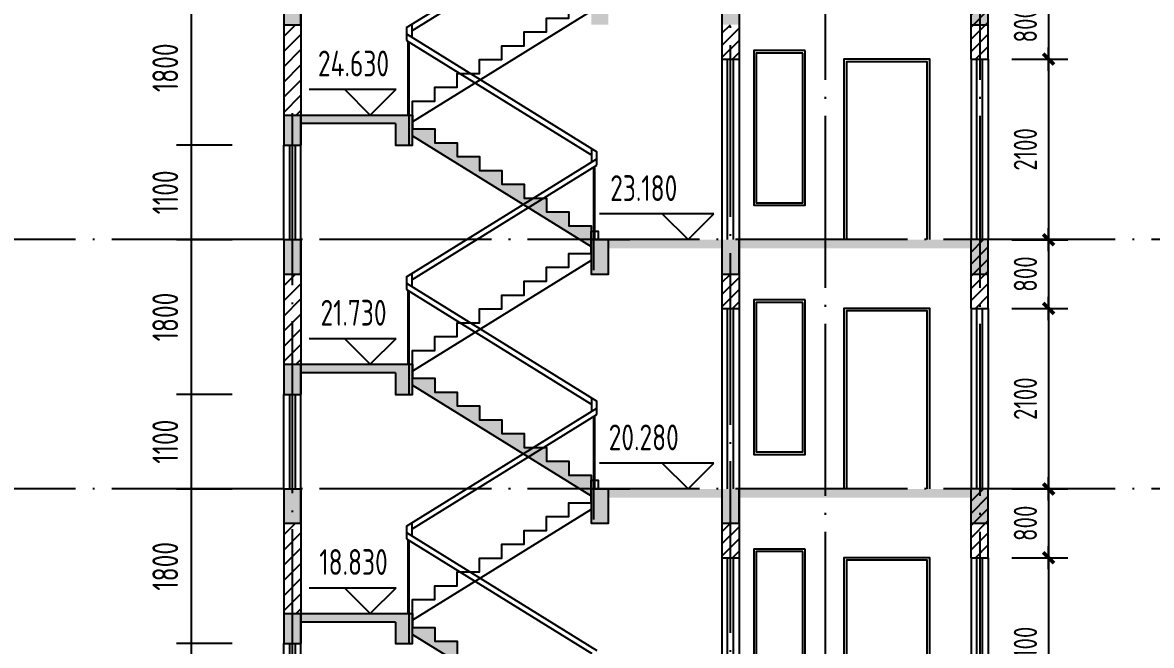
# Model space of a CAD drawing. Extents: x -726032 to 135930, y -151624 to 587044.
# Drawn here: x -417095 to -403957, y 242988 to 250235 of the extents above; entities that cross this region are included whole.
import ezdxf
from ezdxf.enums import TextEntityAlignment as Align

# ---------------------------------------------------------------- set-up
doc = ezdxf.new("R2010")
doc.units = 0
doc.header["$LTSCALE"] = 1000
doc.header["$MEASUREMENT"] = 0
doc.linetypes.add('DOTE', pattern=[2.42, 2, -0.2, 0.02, -0.2])
doc.layers.get('0').update_dxf_attribs({"linetype": 'CONTINUOUS'})
doc.layers.get('DEFPOINTS').update_dxf_attribs({"color": 1, "linetype": 'CONTINUOUS'})
for name, color, linetype in [('DOTE', 8, 'DOTE'), ('PUB_DIM', 245, 'CONTINUOUS'), ('WALL', 255, 'CONTINUOUS'), ('WINDOW', 155, 'CONTINUOUS'), ('WINDOW_TEXT', 7, 'CONTINUOUS')]:
    doc.layers.add(name, color=color, linetype=linetype)
doc.styles.add('DIM_FONT', font='isocp.shx', dxfattribs={"width": 0.8})
doc.styles.add('SIMPLEX', font='SIMPLEX.SHX')
doc.dimstyles.new('AXIS', dxfattribs={"dimtxt": 300, "dimasz": 1, "dimexe": 250, "dimexo": 300, "dimgap": 150, "dimtad": 1, "dimdec": 0, "dimzin": 0, "dimdsep": 46, "dimtxsty": 'DIM_FONT', "dimcen": 0.09, "dimse1": 1, "dimse2": 1, "dimclrt": 142, "dimadec": 0, "dimazin": 0, "dimtfac": 1, "dimtdec": 0, "dimtix": 1, "dimtmove": 2, "dimatfit": 3, "dimfxl": 1, "dimtolj": 1, "dimtzin": 0, "dimarcsym": 0})
doc.dimstyles.new('DIMN', dxfattribs={"dimtxt": 300, "dimasz": 1, "dimexe": 250, "dimexo": 300, "dimgap": 150, "dimtad": 1, "dimdec": 0, "dimzin": 0, "dimdsep": 46, "dimtxsty": 'DIM_FONT', "dimcen": 0.09, "dimclrt": 142, "dimadec": 0, "dimazin": 0, "dimtfac": 1, "dimtdec": 0, "dimtix": 1, "dimtmove": 2, "dimatfit": 3, "dimfxl": 1, "dimtolj": 1, "dimtzin": 0, "dimarcsym": 0})

# ---------------------------------------------------------------- blocks, each defined once
blk = doc.blocks.new('_DIMX')
blk.add_line((-150, 0), (150, 0))
at = {"const_width": 50}
blk.add_lwpolyline([(-70, -70), (70, 70)], dxfattribs=at)
blk = doc.blocks.new('*D4273')
at = {"layer": 'DEFPOINTS', "color": 0, "transparency": 16777216}
for p in [(-405851, 244009), (-405851, 241909), (-405154, 241909)]:
    blk.add_point(p, dxfattribs=at)
at = {"layer": 'PUB_DIM', "color": 0, "lineweight": -2, "transparency": 16777216}
for p, q in [((-405154, 244008), (-405154, 241910)), ((-405581, 241909), (-404929, 241909))]:
    blk.add_line(p, q, dxfattribs=at)
at = {"layer": 'PUB_DIM', "color": 0, "lineweight": -2, "transparency": 16777216, "xscale": 0.9, "yscale": 0.9, "zscale": 0.9}
for p, rotation in [((-405154, 244009), 90), ((-405154, 241909), 270)]:
    blk.add_blockref('_DIMX', p, dxfattribs=dict(at, rotation=rotation))
at = {"layer": 'PUB_DIM', "color": 142, "transparency": 16777216, "insert": (-405424, 242959), "char_height": 270, "attachment_point": 5, "rotation": 90, "style": 'DIM_FONT'}
blk.add_mtext('\\A1;2100', dxfattribs=at)
blk = doc.blocks.new('*D4272')
at = {"layer": 'DEFPOINTS', "color": 0, "transparency": 16777216}
for p in [(-405851, 244809), (-405851, 244009), (-405154, 244009)]:
    blk.add_point(p, dxfattribs=at)
at = {"layer": 'PUB_DIM', "color": 0, "lineweight": -2, "transparency": 16777216}
for p, q in [((-405154, 244808), (-405154, 244010)), ((-405581, 244009), (-404929, 244009))]:
    blk.add_line(p, q, dxfattribs=at)
at = {"layer": 'PUB_DIM', "color": 0, "lineweight": -2, "transparency": 16777216, "xscale": 0.9, "yscale": 0.9, "zscale": 0.9}
for p, rotation in [((-405154, 244809), 90), ((-405154, 244009), 270)]:
    blk.add_blockref('_DIMX', p, dxfattribs=dict(at, rotation=rotation))
at = {"layer": 'PUB_DIM', "color": 142, "transparency": 16777216, "insert": (-405424, 244409), "char_height": 270, "attachment_point": 5, "rotation": 90, "style": 'DIM_FONT'}
blk.add_mtext('\\A1;800', dxfattribs=at)
blk = doc.blocks.new('*D4275')
at = {"layer": 'DEFPOINTS', "color": 0, "transparency": 16777216}
for p in [(-405851, 246909), (-405851, 244809), (-405154, 244809)]:
    blk.add_point(p, dxfattribs=at)
at = {"layer": 'PUB_DIM', "color": 0, "lineweight": -2, "transparency": 16777216}
for p, q in [((-405154, 246908), (-405154, 244810)), ((-405581, 244809), (-404929, 244809))]:
    blk.add_line(p, q, dxfattribs=at)
at = {"layer": 'PUB_DIM', "color": 0, "lineweight": -2, "transparency": 16777216, "xscale": 0.9, "yscale": 0.9, "zscale": 0.9}
for p, rotation in [((-405154, 246909), 90), ((-405154, 244809), 270)]:
    blk.add_blockref('_DIMX', p, dxfattribs=dict(at, rotation=rotation))
at = {"layer": 'PUB_DIM', "color": 142, "transparency": 16777216, "insert": (-405424, 245859), "char_height": 270, "attachment_point": 5, "rotation": 90, "style": 'DIM_FONT'}
blk.add_mtext('\\A1;2100', dxfattribs=at)
blk = doc.blocks.new('*D4274')
at = {"layer": 'DEFPOINTS', "color": 0, "transparency": 16777216}
for p in [(-405851, 247709), (-405851, 246909), (-405154, 246909)]:
    blk.add_point(p, dxfattribs=at)
at = {"layer": 'PUB_DIM', "color": 0, "lineweight": -2, "transparency": 16777216}
for p, q in [((-405154, 247708), (-405154, 246910)), ((-405581, 246909), (-404929, 246909))]:
    blk.add_line(p, q, dxfattribs=at)
at = {"layer": 'PUB_DIM', "color": 0, "lineweight": -2, "transparency": 16777216, "xscale": 0.9, "yscale": 0.9, "zscale": 0.9}
for p, rotation in [((-405154, 247709), 90), ((-405154, 246909), 270)]:
    blk.add_blockref('_DIMX', p, dxfattribs=dict(at, rotation=rotation))
at = {"layer": 'PUB_DIM', "color": 142, "transparency": 16777216, "insert": (-405424, 247309), "char_height": 270, "attachment_point": 5, "rotation": 90, "style": 'DIM_FONT'}
blk.add_mtext('\\A1;800', dxfattribs=at)
blk = doc.blocks.new('*D4277')
at = {"layer": 'DEFPOINTS', "color": 0, "transparency": 16777216}
for p in [(-405851, 249809), (-405851, 247709), (-405154, 247709)]:
    blk.add_point(p, dxfattribs=at)
at = {"layer": 'PUB_DIM', "color": 0, "lineweight": -2, "transparency": 16777216}
for p, q in [((-405154, 249808), (-405154, 247710)), ((-405581, 247709), (-404929, 247709))]:
    blk.add_line(p, q, dxfattribs=at)
at = {"layer": 'PUB_DIM', "color": 0, "lineweight": -2, "transparency": 16777216, "xscale": 0.9, "yscale": 0.9, "zscale": 0.9}
for p, rotation in [((-405154, 249809), 90), ((-405154, 247709), 270)]:
    blk.add_blockref('_DIMX', p, dxfattribs=dict(at, rotation=rotation))
at = {"layer": 'PUB_DIM', "color": 142, "transparency": 16777216, "insert": (-405424, 248759), "char_height": 270, "attachment_point": 5, "rotation": 90, "style": 'DIM_FONT'}
blk.add_mtext('\\A1;2100', dxfattribs=at)
blk = doc.blocks.new('*D4276')
at = {"layer": 'DEFPOINTS', "color": 0, "transparency": 16777216}
for p in [(-405851, 250609), (-405851, 249809), (-405154, 249809)]:
    blk.add_point(p, dxfattribs=at)
at = {"layer": 'PUB_DIM', "color": 0, "lineweight": -2, "transparency": 16777216}
for p, q in [((-405154, 250608), (-405154, 249810)), ((-405581, 249809), (-404929, 249809))]:
    blk.add_line(p, q, dxfattribs=at)
at = {"layer": 'PUB_DIM', "color": 0, "lineweight": -2, "transparency": 16777216, "xscale": 0.9, "yscale": 0.9, "zscale": 0.9}
for p, rotation in [((-405154, 250609), 90), ((-405154, 249809), 270)]:
    blk.add_blockref('_DIMX', p, dxfattribs=dict(at, rotation=rotation))
at = {"layer": 'PUB_DIM', "color": 142, "transparency": 16777216, "insert": (-405424, 250209), "char_height": 270, "attachment_point": 5, "rotation": 90, "style": 'DIM_FONT'}
blk.add_mtext('\\A1;800', dxfattribs=at)
blk = doc.blocks.new('*D4328')
at = {"layer": 'DEFPOINTS', "color": 0, "transparency": 16777216}
for p in [(-415024, 248809), (-415134, 247709), (-415024, 247709)]:
    blk.add_point(p, dxfattribs=at)
at = {"layer": 'PUB_DIM', "color": 0, "lineweight": -2, "transparency": 16777216}
blk.add_line((-415134, 248808), (-415134, 247710), dxfattribs=at)
at = {"layer": 'PUB_DIM', "color": 0, "transparency": 16777216}
for points in [[(-415135, 248808), (-415134, 248808), (-415134, 248809)], [(-415135, 247710), (-415134, 247710), (-415134, 247709)]]:
    blk.add_solid(points, dxfattribs=at)
at = {"layer": 'PUB_DIM', "color": 142, "transparency": 16777216, "insert": (-415434, 248259), "char_height": 300, "attachment_point": 5, "rotation": 90, "style": 'DIM_FONT'}
blk.add_mtext('\\A1;1100', dxfattribs=at)
blk = doc.blocks.new('*D4331')
at = {"layer": 'DEFPOINTS', "color": 0, "transparency": 16777216}
for p in [(-415024, 250609), (-415134, 248809), (-415024, 248809)]:
    blk.add_point(p, dxfattribs=at)
at = {"layer": 'PUB_DIM', "color": 0, "lineweight": -2, "transparency": 16777216}
blk.add_line((-415134, 250608), (-415134, 248810), dxfattribs=at)
at = {"layer": 'PUB_DIM', "color": 0, "transparency": 16777216}
for points in [[(-415135, 250608), (-415134, 250608), (-415134, 250609)], [(-415135, 248810), (-415134, 248810), (-415134, 248809)]]:
    blk.add_solid(points, dxfattribs=at)
at = {"layer": 'PUB_DIM', "color": 142, "transparency": 16777216, "insert": (-415434, 249709), "char_height": 300, "attachment_point": 5, "rotation": 90, "style": 'DIM_FONT'}
blk.add_mtext('\\A1;1800', dxfattribs=at)
blk = doc.blocks.new('*D4332')
at = {"layer": 'DEFPOINTS', "color": 0, "transparency": 16777216}
for p in [(-415024, 244809), (-415134, 243009), (-415024, 243009)]:
    blk.add_point(p, dxfattribs=at)
at = {"layer": 'PUB_DIM', "color": 0, "lineweight": -2, "transparency": 16777216}
blk.add_line((-415134, 244808), (-415134, 243010), dxfattribs=at)
at = {"layer": 'PUB_DIM', "color": 0, "transparency": 16777216}
for points in [[(-415135, 244808), (-415134, 244808), (-415134, 244809)], [(-415135, 243010), (-415134, 243010), (-415134, 243009)]]:
    blk.add_solid(points, dxfattribs=at)
at = {"layer": 'PUB_DIM', "color": 142, "transparency": 16777216, "insert": (-415434, 243909), "char_height": 300, "attachment_point": 5, "rotation": 90, "style": 'DIM_FONT'}
blk.add_mtext('\\A1;1800', dxfattribs=at)
blk = doc.blocks.new('*D4334')
at = {"layer": 'DEFPOINTS', "color": 0, "transparency": 16777216}
for p in [(-415024, 243009), (-415134, 241909), (-415024, 241909)]:
    blk.add_point(p, dxfattribs=at)
at = {"layer": 'PUB_DIM', "color": 0, "lineweight": -2, "transparency": 16777216}
blk.add_line((-415134, 243008), (-415134, 241910), dxfattribs=at)
at = {"layer": 'PUB_DIM', "color": 0, "transparency": 16777216}
for points in [[(-415135, 243008), (-415134, 243008), (-415134, 243009)], [(-415135, 241910), (-415134, 241910), (-415134, 241909)]]:
    blk.add_solid(points, dxfattribs=at)
at = {"layer": 'PUB_DIM', "color": 142, "transparency": 16777216, "insert": (-415434, 242459), "char_height": 300, "attachment_point": 5, "rotation": 90, "style": 'DIM_FONT'}
blk.add_mtext('\\A1;1100', dxfattribs=at)
blk = doc.blocks.new('*D4335')
at = {"layer": 'DEFPOINTS', "color": 0, "transparency": 16777216}
for p in [(-415024, 245909), (-415134, 244809), (-415024, 244809)]:
    blk.add_point(p, dxfattribs=at)
at = {"layer": 'PUB_DIM', "color": 0, "lineweight": -2, "transparency": 16777216}
blk.add_line((-415134, 245908), (-415134, 244810), dxfattribs=at)
at = {"layer": 'PUB_DIM', "color": 0, "transparency": 16777216}
for points in [[(-415135, 245908), (-415134, 245908), (-415134, 245909)], [(-415135, 244810), (-415134, 244810), (-415134, 244809)]]:
    blk.add_solid(points, dxfattribs=at)
at = {"layer": 'PUB_DIM', "color": 142, "transparency": 16777216, "insert": (-415434, 245359), "char_height": 300, "attachment_point": 5, "rotation": 90, "style": 'DIM_FONT'}
blk.add_mtext('\\A1;1100', dxfattribs=at)
blk = doc.blocks.new('*D4336')
at = {"layer": 'DEFPOINTS', "color": 0, "transparency": 16777216}
for p in [(-415024, 247709), (-415134, 245909), (-415024, 245909)]:
    blk.add_point(p, dxfattribs=at)
at = {"layer": 'PUB_DIM', "color": 0, "lineweight": -2, "transparency": 16777216}
blk.add_line((-415134, 247708), (-415134, 245910), dxfattribs=at)
at = {"layer": 'PUB_DIM', "color": 0, "transparency": 16777216}
for points in [[(-415135, 247708), (-415134, 247708), (-415134, 247709)], [(-415135, 245910), (-415134, 245910), (-415134, 245909)]]:
    blk.add_solid(points, dxfattribs=at)
at = {"layer": 'PUB_DIM', "color": 142, "transparency": 16777216, "insert": (-415434, 246809), "char_height": 300, "attachment_point": 5, "rotation": 90, "style": 'DIM_FONT'}
blk.add_mtext('\\A1;1800', dxfattribs=at)
blk = doc.blocks.new('_WBLK')
for p, q in [((-0.5, 0.5), (0.5, 0.5)), ((0.5, 0.1667), (-0.5, 0.1667)), ((0.5, -0.1667), (-0.5, -0.1667)), ((-0.5, -0.5), (0.5, -0.5))]:
    blk.add_line(p, q)
at = {"layer": 'WINDOW_TEXT', "style": 'SIMPLEX', "flags": 9}
blk.add_attdef('A', text='', height=1, dxfattribs=at).set_placement((0, 1.5), align=Align.MIDDLE)

msp = doc.modelspace()

# ---------------------------------------------------------------- hatches: boundary and pattern name
h = msp.add_hatch(color=136)
h.paths.add_polyline_path([(-414056, 252059.2), (-413856, 252059.2), (-413856, 251709.2), (-414056, 251709.2)])
h.paths.add_polyline_path([(-413856, 252059.2), (-412556, 252059.2), (-412556, 251709.2), (-412756, 251709.2), (-412756, 251959.2), (-413856, 251959.2)])
h.paths.add_polyline_path([(-412556, 251817.2), (-412556, 251897.2), (-412296, 251897.2), (-412296, 251736.2), (-412036, 251736.2), (-412036, 251575.2), (-411776, 251575.2), (-411776, 251414.2), (-411516, 251414.2), (-411516, 251253.2), (-411256, 251253.2), (-411256, 251092.2), (-411149.4, 251092.2), (-411267.3, 251019.2)])
h.paths.add_polyline_path([(-411149.4, 251092.2), (-411028.3, 251092.2), (-411206.8, 250981.7), (-411267.3, 251019.2)])
h.paths.add_polyline_path([(-411206.8, 250981.7), (-411028.3, 251092.2), (-410996, 251092.2), (-410996, 250931.2), (-410736, 250931.2), (-410736, 250770.2), (-410476, 250770.2), (-410476, 250609.2), (-410476, 250529.2)])
h.paths.add_polyline_path([(-410476, 250609.2), (-410276, 250609.2), (-410276, 250209.2), (-410476, 250209.2)])
h.paths.add_polyline_path([(-410276, 250609.2), (-408956, 250609.2), (-408956, 250509.2), (-410276, 250509.2)])
h.paths.add_polyline_path([(-408956, 250609.2), (-408756, 250609.2), (-408756, 250209.2), (-408956, 250209.2)])
h = msp.add_hatch(color=146)
h.paths.add_polyline_path([(-414056, 250609.2), (-413956, 250609.2), (-413956, 250209.2), (-414056, 250209.2)])
h.paths.add_polyline_path([(-413956, 250609.2), (-413856, 250609.2), (-413856, 250209.2), (-413956, 250209.2)])
h = msp.add_hatch()
h.set_pattern_fill('ANSI31', color=136, scale=800, style=0)
h.set_pattern_definition([(45, (-418302.82, 286443.17), (-70.71068, 70.71068), [])])
h.paths.add_polyline_path([(-408856, 249809.2), (-408756, 249809.2), (-408756, 250209.2), (-408856, 250209.2)])
h.paths.add_polyline_path([(-408856, 250209.2), (-408956, 250209.2), (-408956, 249809.2), (-408856, 249809.2)])
h.paths.add_polyline_path([(-405856, 250609.2), (-405956, 250609.2), (-405956, 249809.2), (-405856, 249809.2)])
h.paths.add_polyline_path([(-405956, 250609.2), (-406056, 250609.2), (-406056, 249809.2), (-405956, 249809.2)])
h = msp.add_hatch(color=146)
h.paths.add_polyline_path([(-405956, 250209.2), (-405856, 250209.2), (-405856, 250609.2), (-405956, 250609.2)])
h.paths.add_polyline_path([(-405956, 250609.2), (-406056, 250609.2), (-406056, 250209.2), (-405956, 250209.2)])
h.paths.add_polyline_path([(-406056, 250509.2), (-406056, 250609.2), (-408756, 250609.2), (-408756, 250509.2)])
h = msp.add_hatch()
h.set_pattern_fill('ANSI31', color=146, scale=1000, style=0)
h.set_pattern_definition([(45, (-418302.82, 309643.17), (-88.38835, 88.38835), [])])
h.paths.add_polyline_path([(-413956, 249159.2), (-413856, 249159.2), (-413856, 250209.2), (-413956, 250209.2)])
h.paths.add_polyline_path([(-414056, 249159.2), (-413956, 249159.2), (-413956, 250209.2), (-414056, 250209.2)])
h = msp.add_hatch(color=136)
h.paths.add_polyline_path([(-414056, 249159.2), (-413856, 249159.2), (-413856, 248809.2), (-414056, 248809.2)])
h.paths.add_polyline_path([(-413856, 249159.2), (-412556, 249159.2), (-412556, 248809.2), (-412756, 248809.2), (-412756, 249059.2), (-413856, 249059.2)])
h.paths.add_polyline_path([(-412556, 248917.2), (-412556, 248997.2), (-412296, 248997.2), (-412296, 248836.2), (-412036, 248836.2), (-412036, 248675.2), (-411776, 248675.2), (-411776, 248514.2), (-411516, 248514.2), (-411516, 248353.2), (-411256, 248353.2), (-411256, 248192.2), (-411149.4, 248192.2), (-411267.3, 248119.2)])
h.paths.add_polyline_path([(-411149.4, 248192.2), (-411028.3, 248192.2), (-411206.8, 248081.7), (-411267.3, 248119.2)])
h.paths.add_polyline_path([(-411206.8, 248081.7), (-411028.3, 248192.2), (-410996, 248192.2), (-410996, 248031.2), (-410736, 248031.2), (-410736, 247870.2), (-410476, 247870.2), (-410476, 247709.2), (-410476, 247629.2)])
h.paths.add_polyline_path([(-410476, 247709.2), (-410276, 247709.2), (-410276, 247309.2), (-410476, 247309.2)])
h.paths.add_polyline_path([(-410276, 247709.2), (-408956, 247709.2), (-408956, 247609.2), (-410276, 247609.2)])
h.paths.add_polyline_path([(-408956, 247709.2), (-408756, 247709.2), (-408756, 247309.2), (-408956, 247309.2)])
h = msp.add_hatch(color=146)
h.paths.add_polyline_path([(-414056, 247709.2), (-413956, 247709.2), (-413956, 247309.2), (-414056, 247309.2)])
h.paths.add_polyline_path([(-413956, 247709.2), (-413856, 247709.2), (-413856, 247309.2), (-413956, 247309.2)])
h = msp.add_hatch()
h.set_pattern_fill('ANSI31', color=136, scale=800, style=0)
h.set_pattern_definition([(45, (-418302.82, 283543.17), (-70.71068, 70.71068), [])])
h.paths.add_polyline_path([(-408856, 246909.2), (-408756, 246909.2), (-408756, 247309.2), (-408856, 247309.2)])
h.paths.add_polyline_path([(-408856, 247309.2), (-408956, 247309.2), (-408956, 246909.2), (-408856, 246909.2)])
h.paths.add_polyline_path([(-405856, 247709.2), (-405956, 247709.2), (-405956, 246909.2), (-405856, 246909.2)])
h.paths.add_polyline_path([(-405956, 247709.2), (-406056, 247709.2), (-406056, 246909.2), (-405956, 246909.2)])
h = msp.add_hatch(color=146)
h.paths.add_polyline_path([(-405956, 247309.2), (-405856, 247309.2), (-405856, 247709.2), (-405956, 247709.2)])
h.paths.add_polyline_path([(-405956, 247709.2), (-406056, 247709.2), (-406056, 247309.2), (-405956, 247309.2)])
h.paths.add_polyline_path([(-406056, 247609.2), (-406056, 247709.2), (-408756, 247709.2), (-408756, 247609.2)])
h = msp.add_hatch()
h.set_pattern_fill('ANSI31', color=146, scale=1000, style=0)
h.set_pattern_definition([(45, (-418302.82, 306743.17), (-88.38835, 88.38835), [])])
h.paths.add_polyline_path([(-413956, 246259.2), (-413856, 246259.2), (-413856, 247309.2), (-413956, 247309.2)])
h.paths.add_polyline_path([(-414056, 246259.2), (-413956, 246259.2), (-413956, 247309.2), (-414056, 247309.2)])
h = msp.add_hatch(color=136)
h.paths.add_polyline_path([(-414056, 246259.2), (-413856, 246259.2), (-413856, 245909.2), (-414056, 245909.2)])
h.paths.add_polyline_path([(-413856, 246259.2), (-412556, 246259.2), (-412556, 245909.2), (-412756, 245909.2), (-412756, 246159.2), (-413856, 246159.2)])
h.paths.add_polyline_path([(-412556, 246017.2), (-412556, 246097.2), (-412296, 246097.2), (-412296, 245936.2), (-412036, 245936.2), (-412036, 245775.2), (-411776, 245775.2), (-411776, 245614.2), (-411516, 245614.2), (-411516, 245453.2), (-411256, 245453.2), (-411256, 245292.2), (-411149.4, 245292.2), (-411267.3, 245219.2)])
h.paths.add_polyline_path([(-411149.4, 245292.2), (-411028.3, 245292.2), (-411206.8, 245181.7), (-411267.3, 245219.2)])
h.paths.add_polyline_path([(-411206.8, 245181.7), (-411028.3, 245292.2), (-410996, 245292.2), (-410996, 245131.2), (-410736, 245131.2), (-410736, 244970.2), (-410476, 244970.2), (-410476, 244809.2), (-410476, 244729.2)])
h.paths.add_polyline_path([(-410476, 244809.2), (-410276, 244809.2), (-410276, 244409.2), (-410476, 244409.2)])
h.paths.add_polyline_path([(-410276, 244809.2), (-408956, 244809.2), (-408956, 244709.2), (-410276, 244709.2)])
h.paths.add_polyline_path([(-408956, 244809.2), (-408756, 244809.2), (-408756, 244409.2), (-408956, 244409.2)])
h = msp.add_hatch(color=146)
h.paths.add_polyline_path([(-414056, 244809.2), (-413956, 244809.2), (-413956, 244409.2), (-414056, 244409.2)])
h.paths.add_polyline_path([(-413956, 244809.2), (-413856, 244809.2), (-413856, 244409.2), (-413956, 244409.2)])
h = msp.add_hatch()
h.set_pattern_fill('ANSI31', color=136, scale=800, style=0)
h.set_pattern_definition([(45, (-418302.82, 280643.17), (-70.71068, 70.71068), [])])
h.paths.add_polyline_path([(-408856, 244009.2), (-408756, 244009.2), (-408756, 244409.2), (-408856, 244409.2)])
h.paths.add_polyline_path([(-408856, 244409.2), (-408956, 244409.2), (-408956, 244009.2), (-408856, 244009.2)])
h.paths.add_polyline_path([(-405856, 244809.2), (-405956, 244809.2), (-405956, 244009.2), (-405856, 244009.2)])
h.paths.add_polyline_path([(-405956, 244809.2), (-406056, 244809.2), (-406056, 244009.2), (-405956, 244009.2)])
h = msp.add_hatch(color=146)
h.paths.add_polyline_path([(-405956, 244409.2), (-405856, 244409.2), (-405856, 244809.2), (-405956, 244809.2)])
h.paths.add_polyline_path([(-405956, 244809.2), (-406056, 244809.2), (-406056, 244409.2), (-405956, 244409.2)])
h.paths.add_polyline_path([(-406056, 244709.2), (-406056, 244809.2), (-408756, 244809.2), (-408756, 244709.2)])
h = msp.add_hatch()
h.set_pattern_fill('ANSI31', color=146, scale=1000, style=0)
h.set_pattern_definition([(45, (-418302.82, 303843.17), (-88.38835, 88.38835), [])])
h.paths.add_polyline_path([(-413956, 243359.2), (-413856, 243359.2), (-413856, 244409.2), (-413956, 244409.2)])
h.paths.add_polyline_path([(-414056, 243359.2), (-413956, 243359.2), (-413956, 244409.2), (-414056, 244409.2)])
h = msp.add_hatch(color=136)
h.paths.add_polyline_path([(-414056, 243359.2), (-413856, 243359.2), (-413856, 243009.2), (-414056, 243009.2)])
h.paths.add_polyline_path([(-413856, 243359.2), (-412556, 243359.2), (-412556, 243009.2), (-412756, 243009.2), (-412756, 243259.2), (-413856, 243259.2)])
h.paths.add_polyline_path([(-412556, 243117.2), (-412556, 243197.2), (-412296, 243197.2), (-412296, 243036.2), (-412036, 243036.2), (-412036, 242875.2), (-411776, 242875.2), (-411776, 242714.2), (-411516, 242714.2), (-411516, 242553.2), (-411256, 242553.2), (-411256, 242392.2), (-411149.4, 242392.2), (-411267.3, 242319.2)])
h.paths.add_polyline_path([(-411149.4, 242392.2), (-411028.3, 242392.2), (-411206.8, 242281.7), (-411267.3, 242319.2)])
h.paths.add_polyline_path([(-411206.8, 242281.7), (-411028.3, 242392.2), (-410996, 242392.2), (-410996, 242231.2), (-410736, 242231.2), (-410736, 242070.2), (-410476, 242070.2), (-410476, 241909.2), (-410476, 241829.2)])
h.paths.add_polyline_path([(-410476, 241909.2), (-410276, 241909.2), (-410276, 241509.2), (-410476, 241509.2)])
h.paths.add_polyline_path([(-410276, 241909.2), (-408956, 241909.2), (-408956, 241809.2), (-410276, 241809.2)])
h.paths.add_polyline_path([(-408956, 241909.2), (-408756, 241909.2), (-408756, 241509.2), (-408956, 241509.2)])

# ---------------------------------------------------------------- linework, layer by layer
at = {"color": 146}
for p, q in [((-412627.8, 250176.8), (-410409.9, 251550.2)), ((-412566.3, 250139.9), (-410409.9, 251475.2)), ((-410476, 250368.2), (-412556, 249080.2)), ((-412627.8, 250176.8), (-412627.8, 250027.7)), ((-412566.3, 250214.9), (-412566.3, 250064.6)), ((-412627.8, 250102.7), (-410409.9, 248729.3)), ((-412627.8, 250027.7), (-410471.4, 248692.4)), ((-412606, 249159.2), (-412606, 250014.2)), ((-412594, 248809.2), (-412594, 250006.8)), ((-412756, 249059.2), (-413856, 249059.2)), ((-412556, 248917.2), (-410476, 247629.2)), ((-410471.4, 248612.1), (-410471.4, 248767.4)), ((-410409.9, 248575.2), (-410409.9, 248729.3)), ((-412627.8, 247276.8), (-410409.9, 248650.2)), ((-412566.3, 247239.9), (-410409.9, 248575.2)), ((-410446.9, 247354.6), (-410446.9, 248552.1)), ((-410434.9, 247704.6), (-410434.9, 248559.5)), ((-410476, 247468.2), (-412556, 246180.2)), ((-412627.8, 247276.8), (-412627.8, 247127.7)), ((-412566.3, 247314.9), (-412566.3, 247164.6)), ((-412627.8, 247202.7), (-410409.9, 245829.3)), ((-412627.8, 247127.7), (-410471.4, 245792.4)), ((-412606, 246259.2), (-412606, 247114.2)), ((-412594, 245909.2), (-412594, 247106.8)), ((-412756, 246159.2), (-413856, 246159.2)), ((-412556, 246017.2), (-410476, 244729.2)), ((-410471.4, 245712.1), (-410471.4, 245867.4)), ((-410409.9, 245675.2), (-410409.9, 245829.3)), ((-412627.8, 244376.8), (-410409.9, 245750.2)), ((-412566.3, 244339.9), (-410409.9, 245675.2)), ((-410446.9, 244454.6), (-410446.9, 245652.1)), ((-410434.9, 244804.6), (-410434.9, 245659.5)), ((-410476, 244568.2), (-412556, 243280.2)), ((-412627.8, 244376.8), (-412627.8, 244227.7)), ((-412566.3, 244414.9), (-412566.3, 244264.6)), ((-412627.8, 244302.7), (-410409.9, 242929.3)), ((-412627.8, 244227.7), (-410471.4, 242892.4)), ((-412606, 243359.2), (-412606, 244214.2)), ((-412594, 243009.2), (-412594, 244206.8)), ((-412756, 243259.2), (-413856, 243259.2)), ((-412556, 243117.2), (-410476, 241829.2))]:
    msp.add_line(p, q, dxfattribs=at)
for p, q in [((-406056, 250209.2), (-405856, 250209.2)), ((-414056, 247709.2), (-413856, 247709.2)), ((-406056, 247309.2), (-405856, 247309.2)), ((-414056, 244809.2), (-413856, 244809.2)), ((-406056, 244409.2), (-405856, 244409.2))]:
    msp.add_line(p, q)
for points in [[(-414056, 250609.2), (-414056, 250209.2), (-413856, 250209.2), (-413856, 250609.2)], [(-413856, 249159.2), (-412556, 249159.2), (-412556, 249321.2), (-412296, 249321.2), (-412296, 249482.2), (-412036, 249482.2), (-412036, 249643.2), (-411776, 249643.2), (-411776, 249804.2), (-411516, 249804.2), (-411516, 249965.2), (-411256, 249965.2), (-411256, 250126.2), (-410996, 250126.2), (-410996, 250287.2), (-410736, 250287.2), (-410736, 250448.2), (-410476, 250448.2), (-410476, 250609.2), (-410276, 250609.2)], [(-414056, 249159.2), (-412556, 249159.2), (-412556, 248997.2), (-412296, 248997.2), (-412296, 248836.2), (-412036, 248836.2), (-412036, 248675.2), (-411776, 248675.2), (-411776, 248514.2), (-411516, 248514.2), (-411516, 248353.2), (-411256, 248353.2), (-411256, 248192.2), (-410996, 248192.2), (-410996, 248031.2), (-410736, 248031.2), (-410736, 247870.2), (-410476, 247870.2), (-410476, 247709.2), (-410027.3, 247709.2)], [(-414056, 249159.2), (-414056, 248809.2), (-413856, 248809.2), (-413856, 249159.2)], [(-412756, 249059.2), (-412756, 248809.2), (-412556, 248809.2), (-412556, 249159.2)], [(-410476, 247709.2), (-410476, 247809.2), (-410396, 247809.2), (-410396, 247709.2)], [(-414056, 247709.2), (-414056, 247309.2), (-413856, 247309.2), (-413856, 247709.2)], [(-413856, 246259.2), (-412556, 246259.2), (-412556, 246421.2), (-412296, 246421.2), (-412296, 246582.2), (-412036, 246582.2), (-412036, 246743.2), (-411776, 246743.2), (-411776, 246904.2), (-411516, 246904.2), (-411516, 247065.2), (-411256, 247065.2), (-411256, 247226.2), (-410996, 247226.2), (-410996, 247387.2), (-410736, 247387.2), (-410736, 247548.2), (-410476, 247548.2), (-410476, 247709.2), (-410276, 247709.2)], [(-410476, 247709.2), (-410476, 247309.2), (-410276, 247309.2), (-410276, 247709.2)], [(-408956, 247709.2), (-408956, 247309.2), (-408756, 247309.2), (-408756, 247709.2)], [(-414056, 246259.2), (-412556, 246259.2), (-412556, 246097.2), (-412296, 246097.2), (-412296, 245936.2), (-412036, 245936.2), (-412036, 245775.2), (-411776, 245775.2), (-411776, 245614.2), (-411516, 245614.2), (-411516, 245453.2), (-411256, 245453.2), (-411256, 245292.2), (-410996, 245292.2), (-410996, 245131.2), (-410736, 245131.2), (-410736, 244970.2), (-410476, 244970.2), (-410476, 244809.2), (-410027.3, 244809.2)], [(-414056, 246259.2), (-414056, 245909.2), (-413856, 245909.2), (-413856, 246259.2)], [(-412756, 246159.2), (-412756, 245909.2), (-412556, 245909.2), (-412556, 246259.2)], [(-410476, 244809.2), (-410476, 244909.2), (-410396, 244909.2), (-410396, 244809.2)], [(-414056, 244809.2), (-414056, 244409.2), (-413856, 244409.2), (-413856, 244809.2)], [(-413856, 243359.2), (-412556, 243359.2), (-412556, 243521.2), (-412296, 243521.2), (-412296, 243682.2), (-412036, 243682.2), (-412036, 243843.2), (-411776, 243843.2), (-411776, 244004.2), (-411516, 244004.2), (-411516, 244165.2), (-411256, 244165.2), (-411256, 244326.2), (-410996, 244326.2), (-410996, 244487.2), (-410736, 244487.2), (-410736, 244648.2), (-410476, 244648.2), (-410476, 244809.2), (-410276, 244809.2)], [(-410476, 244809.2), (-410476, 244409.2), (-410276, 244409.2), (-410276, 244809.2)], [(-408956, 244809.2), (-408956, 244409.2), (-408756, 244409.2), (-408756, 244809.2)], [(-414056, 243359.2), (-412556, 243359.2), (-412556, 243197.2), (-412296, 243197.2), (-412296, 243036.2), (-412036, 243036.2), (-412036, 242875.2), (-411776, 242875.2), (-411776, 242714.2), (-411516, 242714.2), (-411516, 242553.2), (-411256, 242553.2), (-411256, 242392.2), (-410996, 242392.2), (-410996, 242231.2), (-410736, 242231.2), (-410736, 242070.2), (-410476, 242070.2), (-410476, 241909.2), (-410027.3, 241909.2)], [(-414056, 243359.2), (-414056, 243009.2), (-413856, 243009.2), (-413856, 243359.2)], [(-412756, 243259.2), (-412756, 243009.2), (-412556, 243009.2), (-412556, 243359.2)]]:
    msp.add_lwpolyline(points, dxfattribs=at)
at = {"color": 136}
for points in [[(-407986, 249909.2), (-408586, 249909.2), (-408586, 248109.2), (-407986, 248109.2)], [(-408016, 249879.2), (-408556, 249879.2), (-408556, 248139.2), (-408016, 248139.2)], [(-407986, 247009.2), (-408586, 247009.2), (-408586, 245209.2), (-407986, 245209.2)], [(-408016, 246979.2), (-408556, 246979.2), (-408556, 245239.2), (-408016, 245239.2)], [(-407986, 244109.2), (-408586, 244109.2), (-408586, 242309.2), (-407986, 242309.2)], [(-408016, 244079.2), (-408556, 244079.2), (-408556, 242339.2), (-408016, 242339.2)]]:
    msp.add_lwpolyline(points, close=True, dxfattribs=at)
for points in [[(-406536, 247709.2), (-406536, 249809.2), (-407536, 249809.2), (-407536, 247709.2)], [(-406566, 247709.2), (-406566, 249779.2), (-407506, 249779.2), (-407506, 247709.2)], [(-406536, 244809.2), (-406536, 246909.2), (-407536, 246909.2), (-407536, 244809.2)], [(-406566, 244809.2), (-406566, 246879.2), (-407506, 246879.2), (-407506, 244809.2)], [(-406536, 241909.2), (-406536, 244009.2), (-407536, 244009.2), (-407536, 241909.2)], [(-406566, 241909.2), (-406566, 243979.2), (-407506, 243979.2), (-407506, 241909.2)]]:
    msp.add_lwpolyline(points, dxfattribs=at)
at = {"layer": 'DOTE'}
for p, q in [((-408856, 221353.3), (-408856, 264209.2)), ((-407756, 256409.2), (-407756, 220826)), ((-405956, 256409.2), (-405956, 220826)), ((-413956, 249179.7), (-413956, 220826)), ((-387437.8, 247709.2), (-421480.6, 247709.2)), ((-387437.8, 244809.2), (-421480.6, 244809.2))]:
    msp.add_line(p, q, dxfattribs=at)
at = {"layer": 'PUB_DIM'}
for p, q in [((-413759.3, 249459.2), (-412748.8, 249459.2)), ((-413348.8, 249459.2), (-413048.8, 249159.2)), ((-413048.8, 249159.2), (-412748.8, 249459.2)), ((-414655.3, 248809.2), (-415302.2, 248809.2)), ((-409049.5, 248009.2), (-410381.7, 248009.2)), ((-409649.5, 248009.2), (-409349.5, 247709.2)), ((-409349.5, 247709.2), (-409049.5, 248009.2)), ((-415302.2, 247709.2), (-414655.3, 247709.2)), ((-413759.3, 246559.2), (-412748.8, 246559.2)), ((-413348.8, 246559.2), (-413048.8, 246259.2)), ((-413048.8, 246259.2), (-412748.8, 246559.2)), ((-414655.3, 245909.2), (-415302.2, 245909.2)), ((-409049.5, 245109.2), (-410381.7, 245109.2)), ((-409649.5, 245109.2), (-409349.5, 244809.2)), ((-409349.5, 244809.2), (-409049.5, 245109.2)), ((-415302.2, 244809.2), (-414655.3, 244809.2)), ((-413759.3, 243659.2), (-412748.8, 243659.2)), ((-413348.8, 243659.2), (-413048.8, 243359.2)), ((-413048.8, 243359.2), (-412748.8, 243659.2)), ((-414655.3, 243009.2), (-415302.2, 243009.2))]:
    msp.add_line(p, q, dxfattribs=at)
at = {"layer": 'WALL'}
for p, q in [((-414056, 250609.2), (-414056, 248809.2)), ((-413856, 250609.2), (-413856, 248809.2)), ((-408956, 250609.2), (-408956, 249809.2)), ((-408756, 250609.2), (-408756, 249809.2)), ((-406056, 249809.2), (-406056, 250609.2)), ((-405856, 249809.2), (-405856, 250609.2)), ((-408956, 249809.2), (-408756, 249809.2)), ((-406056, 249809.2), (-405856, 249809.2)), ((-414056, 247709.2), (-413856, 247709.2)), ((-414056, 247709.2), (-414056, 245909.2)), ((-413856, 247709.2), (-413856, 245909.2)), ((-408956, 247709.2), (-408956, 246909.2)), ((-408756, 247709.2), (-408756, 246909.2)), ((-406056, 246909.2), (-406056, 247709.2)), ((-405856, 246909.2), (-405856, 247709.2)), ((-408956, 246909.2), (-408756, 246909.2)), ((-406056, 246909.2), (-405856, 246909.2)), ((-414056, 244809.2), (-413856, 244809.2)), ((-414056, 244809.2), (-414056, 243009.2)), ((-413856, 244809.2), (-413856, 243009.2)), ((-408956, 244809.2), (-408956, 244009.2)), ((-408756, 244809.2), (-408756, 244009.2)), ((-406056, 244009.2), (-406056, 244809.2)), ((-405856, 244009.2), (-405856, 244809.2)), ((-408956, 244009.2), (-408756, 244009.2)), ((-406056, 244009.2), (-405856, 244009.2))]:
    msp.add_line(p, q, dxfattribs=at)

# ---------------------------------------------------------------- block references
at = {"layer": 'WINDOW', "xscale": -2100, "yscale": 200.0000000000582, "zscale": 2100, "rotation": 90}
for p in [(-408856, 248759.2), (-405956, 248759.2), (-408856, 245859.2), (-405956, 245859.2), (-408856, 242959.2), (-405956, 242959.2)]:
    msp.add_blockref('_WBLK', p, dxfattribs=at)
at = {"layer": 'WINDOW', "color": 146, "xscale": -1100, "yscale": 200.0000000000146, "zscale": 1100, "rotation": 270}
for p in [(-413956, 248259.2), (-413956, 245359.2), (-413956, 242459.2)]:
    msp.add_blockref('_WBLK', p, dxfattribs=at)

# ---------------------------------------------------------------- texts
at = {"layer": 'PUB_DIM', "style": 'DIM_FONT', "width": 0.8}
for s, p in [('24.630', (-413243.2, 249759.2)), ('23.180', (-409865.6, 248309.2)), ('21.730', (-413243.2, 246859.2)), ('20.280', (-409865.6, 245409.2)), ('18.830', (-413243.2, 243959.2))]:
    msp.add_text(s, height=300, dxfattribs=at).set_placement(p, align=Align.MIDDLE)

# ---------------------------------------------------------------- dimensions: what is measured, and where the dimension line sits
at = {"layer": 'PUB_DIM'}
for base, p1, p2, picture, middle in [((-405154.5, 249809.2), (-405851.3, 250609.2), (-405851.3, 249809.2), '*D4276', (-405424.5, 250209.2)), ((-405154.5, 247709.2), (-405851.3, 249809.2), (-405851.3, 247709.2), '*D4277', (-405424.5, 248759.2)), ((-405154.5, 246909.2), (-405851.3, 247709.2), (-405851.3, 246909.2), '*D4274', (-405424.5, 247309.2)), ((-405154.5, 244809.2), (-405851.3, 246909.2), (-405851.3, 244809.2), '*D4275', (-405424.5, 245859.2)), ((-405154.5, 244009.2), (-405851.3, 244809.2), (-405851.3, 244009.2), '*D4272', (-405424.5, 244409.2)), ((-405154.5, 241909.2), (-405851.3, 244009.2), (-405851.3, 241909.2), '*D4273', (-405424.5, 242959.2))]:
    dim = msp.add_linear_dim(base=base, p1=p1, p2=p2, angle=90, dimstyle='DIMN', override={"dimscale": 0.9, "dimblk1": '_DIMX', "dimblk2": '_DIMX', "dimsah": 1, "dimse1": 1}, dxfattribs=at)
    dim.commit()
    dim.dimension.update_dxf_attribs({"geometry": picture, "text_midpoint": middle})
for p1, p2, picture, middle in [((-415024, 250609.2), (-415024, 248809.2), '*D4331', (-415434.5, 249709.2)), ((-415024, 248809.2), (-415024, 247709.2), '*D4328', (-415434.5, 248259.2)), ((-415024, 247709.2), (-415024, 245909.2), '*D4336', (-415434.5, 246809.2)), ((-415024, 245909.2), (-415024, 244809.2), '*D4335', (-415434.5, 245359.2)), ((-415024, 244809.2), (-415024, 243009.2), '*D4332', (-415434.5, 243909.2)), ((-415024, 243009.2), (-415024, 241909.2), '*D4334', (-415434.5, 242459.2))]:
    dim = msp.add_aligned_dim(p1=p1, p2=p2, distance=-110.5, dimstyle='AXIS', dxfattribs=at)
    dim.commit()
    dim.dimension.update_dxf_attribs({"geometry": picture, "text_midpoint": middle})

doc.saveas('drawing.dxf')
